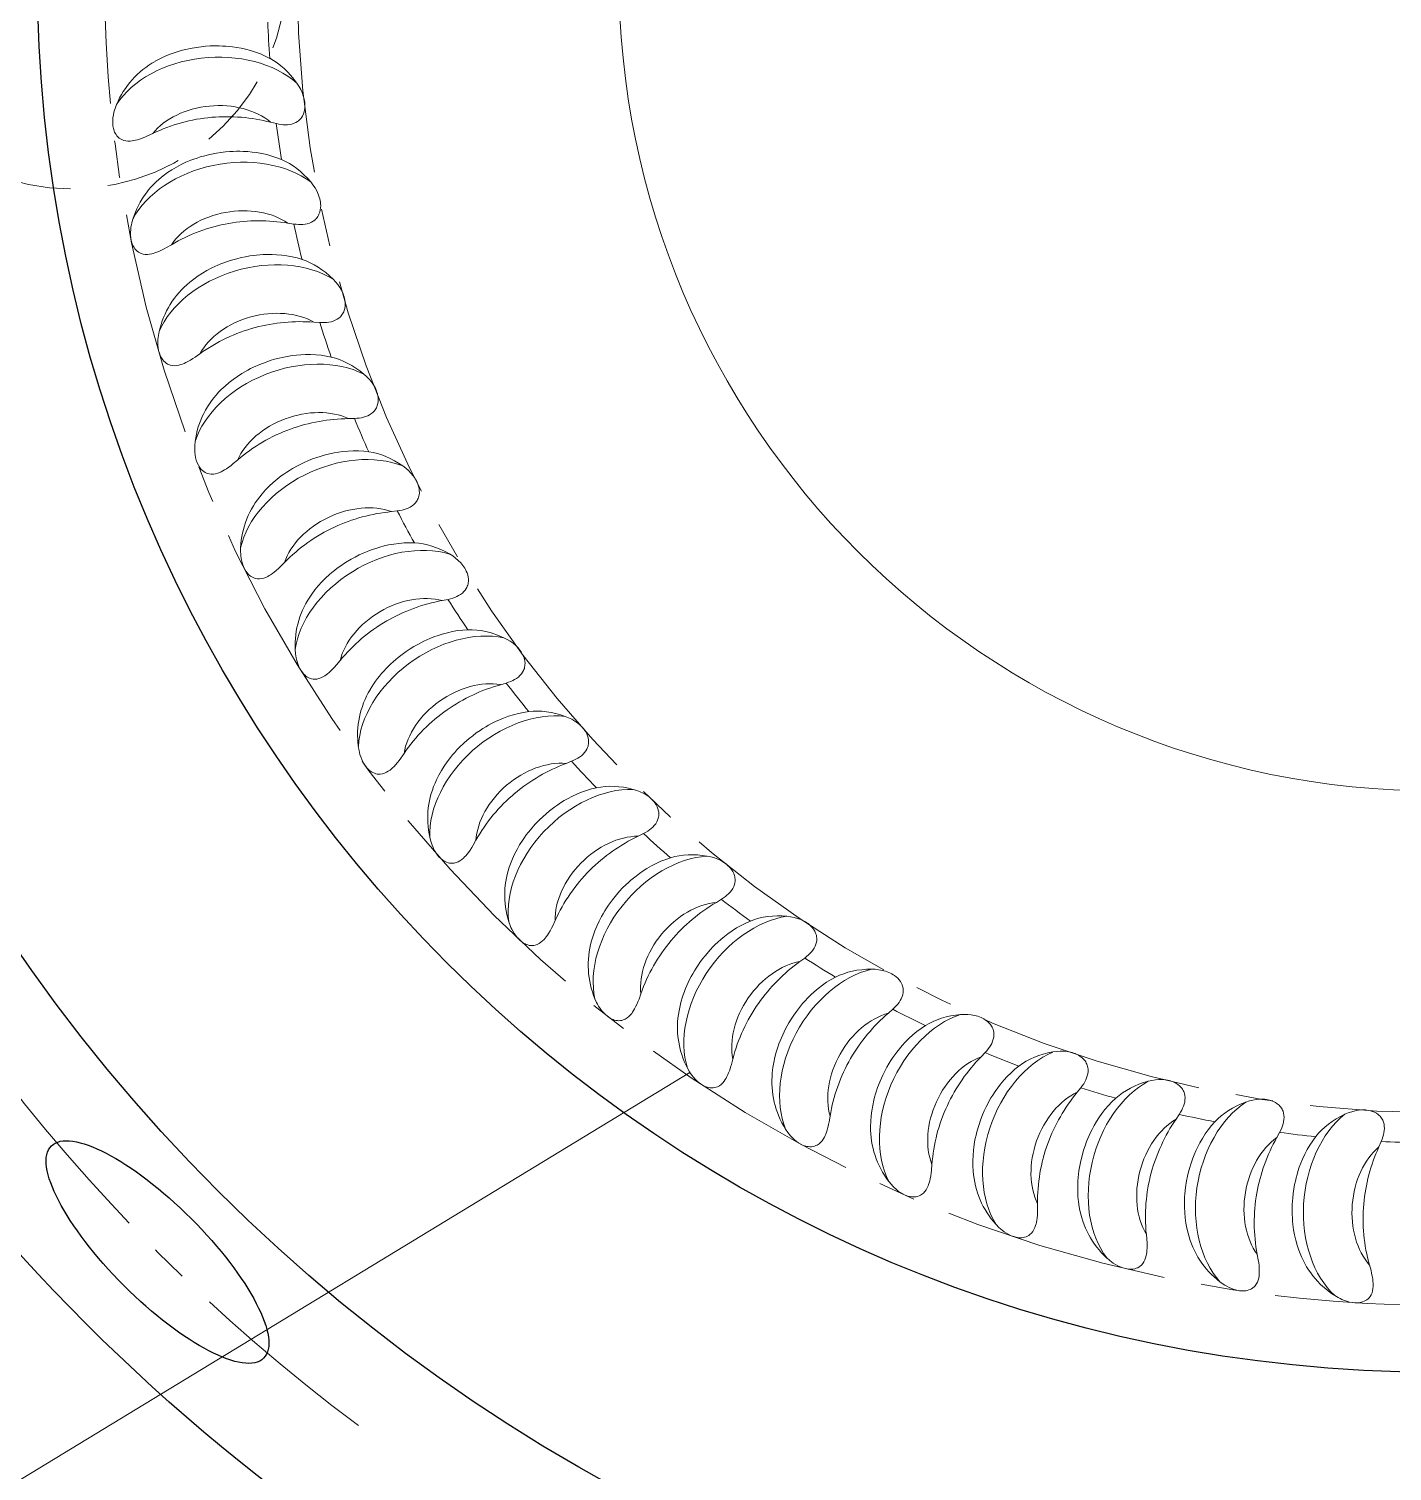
# Model space of a CAD drawing. Extents: x 89 to 624, y -17 to 440.
# Drawn here: x 201.01 to 232.79, y 142.29 to 175.93 of the extents above; entities that cross this region are included whole.
import ezdxf

# ---------------------------------------------------------------- set-up
doc = ezdxf.new("R2010")
doc.units = 0
doc.header["$LTSCALE"] = 7
doc.header["$MEASUREMENT"] = 0
doc.linetypes.add('CENTER2', pattern=[1.125, 0.75, -0.125, 0.125, -0.125])
doc.linetypes.add('HIDDEN', pattern=[0.375, 0.25, -0.125])
doc.layers.get('0').update_dxf_attribs({"linetype": 'CONTINUOUS', "lineweight": 15})
for name, color, linetype, lineweight in [('1', 1, 'CENTER2', 15), ('2', 2, 'HIDDEN', 15), ('3', 3, 'CONTINUOUS', 30), ('8', 253, 'CONTINUOUS', 15)]:
    doc.layers.add(name, color=color, linetype=linetype, lineweight=lineweight)

msp = doc.modelspace()

# ---------------------------------------------------------------- linework, layer by layer
msp.add_line((172.081, 124.629), (216.424, 151.586))
at = {"layer": '1'}
for radius in [31.037, 26.542]:
    msp.add_circle((233.807, 177.197), radius, dxfattribs=at)
for radius, start, end in [(57, 193.4627, 347.3297), (42.14, 216.5767, 233.4233)]:
    msp.add_arc((233.807, 177.197), radius, start, end, dxfattribs=at)
at = {"layer": '2'}
msp.add_circle((202.007, 177.197), 5, dxfattribs=at)
at = {"layer": '3'}
for radius in [44.5, 40.135, 32.6]:
    msp.add_circle((233.807, 177.197), radius, dxfattribs=at)
msp.add_ellipse((204.01, 147.4), major_axis=(-2.475, 2.475), ratio=0.316357, dxfattribs=at)
at = {"layer": '8', "ltscale": 0.003442}
for p, q in [((206.781, 173.719), (206.647, 173.751)), ((207.795, 169.079), (207.658, 169.087)), ((208.602, 166.843), (208.464, 166.839)), ((209.6, 164.685), (209.464, 164.67)), ((210.783, 162.623), (210.648, 162.596)), ((213.664, 158.846), (213.535, 158.796)), ((215.34, 157.16), (215.216, 157.099)), ((217.156, 155.627), (217.039, 155.555)), ((219.1, 154.258), (218.989, 154.176)), ((221.155, 153.063), (221.052, 152.972)), ((223.306, 152.052), (223.212, 151.953)), ((227.832, 150.611), (227.756, 150.496)), ((230.172, 150.191), (230.106, 150.07))]:
    msp.add_line(p, q, dxfattribs=at)
at = {"layer": '8', "ltscale": 0.003441}
for p, q in [((207.187, 171.377), (207.051, 171.397)), ((212.141, 160.672), (212.009, 160.633)), ((225.538, 151.233), (225.452, 151.125)), ((232.54, 149.977), (232.485, 149.851))]:
    msp.add_line(p, q, dxfattribs=at)
at = {"layer": '8'}
for points in [[(203.954, 175.172), (204.062, 175.23), (204.172, 175.283), (204.285, 175.331), (204.401, 175.373), (204.519, 175.411), (204.593, 175.431), (204.668, 175.45), (204.744, 175.467), (204.821, 175.482), (204.974, 175.506), (205.129, 175.523)], [(206.628, 175.241), (206.52, 175.295), (206.409, 175.343), (206.296, 175.386), (206.179, 175.423), (206.06, 175.454), (205.96, 175.476), (205.859, 175.495), (205.756, 175.509), (205.68, 175.518), (205.602, 175.525), (205.524, 175.529), (205.446, 175.532), (205.34, 175.533), (205.235, 175.53), (205.129, 175.523)], [(206.781, 173.719), (206.836, 173.708), (206.893, 173.699), (206.942, 173.694), (206.992, 173.692), (207.043, 173.694), (207.095, 173.7), (207.145, 173.71), (207.193, 173.726), (207.237, 173.746), (207.275, 173.77), (207.297, 173.787), (207.317, 173.805), (207.338, 173.826), (207.356, 173.848), (207.373, 173.871), (207.387, 173.895), (207.41, 173.944), (207.427, 173.992), (207.438, 174.041), (207.444, 174.09), (207.446, 174.139), (207.445, 174.175), (207.442, 174.211), (207.437, 174.25), (207.43, 174.289), (207.409, 174.366), (207.382, 174.442), (207.348, 174.517), (207.307, 174.59), (207.26, 174.663)], [(203.055, 174.162), (203.021, 174.074), (203.007, 174.029), (202.995, 173.983), (202.982, 173.92), (202.972, 173.858), (202.967, 173.794), (202.967, 173.731), (202.972, 173.669), (202.983, 173.608), (203, 173.55), (203.011, 173.522), (203.024, 173.496), (203.043, 173.463), (203.065, 173.433), (203.09, 173.406), (203.116, 173.383), (203.145, 173.363), (203.175, 173.347), (203.222, 173.329), (203.27, 173.317), (203.32, 173.312), (203.37, 173.312), (203.421, 173.316), (203.459, 173.322), (203.497, 173.33), (203.544, 173.343), (203.591, 173.357), (203.655, 173.38), (203.718, 173.405), (203.778, 173.431), (203.898, 173.487)], [(204.244, 172.578), (204.346, 172.645), (204.452, 172.707), (204.56, 172.765), (204.672, 172.817), (204.786, 172.865), (204.858, 172.892), (204.931, 172.917), (205.005, 172.941), (205.08, 172.962), (205.231, 173), (205.384, 173.03)], [(206.902, 172.88), (206.79, 172.924), (206.675, 172.962), (206.558, 172.995), (206.439, 173.021), (206.318, 173.043), (206.216, 173.056), (206.114, 173.065), (206.01, 173.071), (205.933, 173.073), (205.855, 173.073), (205.777, 173.071), (205.699, 173.067), (205.594, 173.058), (205.489, 173.046), (205.384, 173.03)], [(207.187, 171.377), (207.243, 171.371), (207.3, 171.367), (207.349, 171.366), (207.399, 171.368), (207.45, 171.374), (207.501, 171.385), (207.551, 171.4), (207.597, 171.42), (207.639, 171.443), (207.675, 171.47), (207.695, 171.489), (207.714, 171.509), (207.732, 171.532), (207.748, 171.555), (207.763, 171.58), (207.775, 171.605), (207.794, 171.655), (207.806, 171.705), (207.813, 171.755), (207.815, 171.804), (207.813, 171.853), (207.809, 171.889), (207.803, 171.925), (207.794, 171.963), (207.783, 172.001), (207.757, 172.076), (207.723, 172.149), (207.682, 172.221), (207.635, 172.291), (207.582, 172.359)], [(203.436, 171.494), (203.411, 171.403), (203.401, 171.356), (203.392, 171.309), (203.385, 171.246), (203.381, 171.183), (203.381, 171.119), (203.386, 171.056), (203.397, 170.995), (203.413, 170.935), (203.435, 170.879), (203.448, 170.852), (203.463, 170.827), (203.485, 170.796), (203.51, 170.768), (203.537, 170.743), (203.565, 170.723), (203.595, 170.705), (203.627, 170.692), (203.675, 170.678), (203.725, 170.67), (203.774, 170.669), (203.825, 170.674), (203.875, 170.683), (203.912, 170.692), (203.949, 170.703), (203.995, 170.72), (204.041, 170.738), (204.102, 170.766), (204.163, 170.797), (204.221, 170.829), (204.335, 170.895)], [(204.76, 170.019), (204.855, 170.095), (204.955, 170.166), (205.058, 170.233), (205.164, 170.295), (205.274, 170.352), (205.344, 170.385), (205.414, 170.417), (205.486, 170.447), (205.559, 170.475), (205.706, 170.525), (205.856, 170.568)], [(207.381, 170.552), (207.265, 170.586), (207.148, 170.614), (207.028, 170.636), (206.907, 170.652), (206.785, 170.662), (206.682, 170.667), (206.579, 170.667), (206.476, 170.664), (206.398, 170.659), (206.321, 170.652), (206.244, 170.643), (206.166, 170.633), (206.062, 170.615), (205.958, 170.593), (205.856, 170.568)], [(207.795, 169.079), (207.852, 169.077), (207.909, 169.079), (207.958, 169.082), (208.008, 169.089), (208.058, 169.099), (208.108, 169.114), (208.156, 169.133), (208.2, 169.157), (208.24, 169.185), (208.273, 169.214), (208.292, 169.235), (208.309, 169.256), (208.325, 169.281), (208.339, 169.305), (208.352, 169.331), (208.362, 169.357), (208.376, 169.409), (208.384, 169.46), (208.386, 169.51), (208.384, 169.559), (208.378, 169.607), (208.37, 169.643), (208.361, 169.678), (208.349, 169.716), (208.335, 169.753), (208.302, 169.825), (208.262, 169.895), (208.215, 169.963), (208.162, 170.028), (208.103, 170.091)], [(204.049, 168.868), (204.032, 168.775), (204.026, 168.728), (204.021, 168.681), (204.019, 168.617), (204.021, 168.554), (204.026, 168.491), (204.037, 168.428), (204.053, 168.368), (204.074, 168.31), (204.101, 168.256), (204.117, 168.23), (204.134, 168.206), (204.159, 168.178), (204.186, 168.152), (204.215, 168.13), (204.245, 168.111), (204.276, 168.097), (204.309, 168.086), (204.358, 168.076), (204.408, 168.073), (204.458, 168.077), (204.507, 168.086), (204.556, 168.099), (204.593, 168.111), (204.629, 168.126), (204.673, 168.146), (204.717, 168.168), (204.776, 168.202), (204.834, 168.238), (204.888, 168.274), (204.996, 168.35)], [(208.061, 168.274), (207.943, 168.298), (207.823, 168.315), (207.702, 168.327), (207.58, 168.332), (207.457, 168.332), (207.354, 168.328), (207.252, 168.319), (207.149, 168.307), (207.073, 168.295), (206.996, 168.282), (206.92, 168.266), (206.843, 168.248), (206.741, 168.222), (206.64, 168.191), (206.54, 168.157)], [(205.496, 167.515), (205.584, 167.599), (205.677, 167.678), (205.774, 167.753), (205.875, 167.824), (205.979, 167.891), (206.046, 167.93), (206.113, 167.968), (206.182, 168.004), (206.252, 168.038), (206.394, 168.101), (206.54, 168.157)], [(208.602, 166.843), (208.658, 166.846), (208.715, 166.852), (208.764, 166.86), (208.812, 166.871), (208.862, 166.886), (208.91, 166.905), (208.956, 166.928), (208.998, 166.956), (209.035, 166.987), (209.066, 167.019), (209.083, 167.042), (209.098, 167.064), (209.112, 167.09), (209.124, 167.115), (209.134, 167.143), (209.142, 167.169), (209.152, 167.222), (209.155, 167.274), (209.153, 167.324), (209.146, 167.372), (209.136, 167.42), (209.125, 167.455), (209.113, 167.489), (209.098, 167.526), (209.081, 167.561), (209.042, 167.63), (208.996, 167.696), (208.943, 167.76), (208.885, 167.82), (208.82, 167.878)], [(204.888, 166.306), (204.879, 166.212), (204.877, 166.165), (204.877, 166.117), (204.88, 166.054), (204.887, 165.991), (204.899, 165.928), (204.915, 165.867), (204.936, 165.808), (204.962, 165.752), (204.994, 165.701), (205.011, 165.677), (205.031, 165.654), (205.058, 165.628), (205.087, 165.605), (205.118, 165.585), (205.149, 165.57), (205.182, 165.558), (205.215, 165.55), (205.265, 165.544), (205.315, 165.546), (205.364, 165.553), (205.413, 165.567), (205.461, 165.584), (205.496, 165.6), (205.53, 165.617), (205.573, 165.641), (205.615, 165.667), (205.67, 165.706), (205.725, 165.747), (205.776, 165.788), (205.877, 165.873)], [(208.936, 166.064), (208.817, 166.077), (208.696, 166.084), (208.574, 166.085), (208.452, 166.08), (208.33, 166.069), (208.228, 166.056), (208.127, 166.038), (208.025, 166.017), (207.95, 165.999), (207.875, 165.979), (207.8, 165.957), (207.726, 165.932), (207.626, 165.897), (207.528, 165.858), (207.432, 165.815)], [(206.447, 165.084), (206.528, 165.175), (206.614, 165.263), (206.704, 165.346), (206.798, 165.426), (206.896, 165.501), (206.959, 165.546), (207.023, 165.589), (207.089, 165.631), (207.155, 165.672), (207.292, 165.747), (207.432, 165.815)], [(209.6, 164.685), (209.656, 164.694), (209.712, 164.705), (209.76, 164.717), (209.808, 164.732), (209.855, 164.751), (209.902, 164.774), (209.946, 164.802), (209.985, 164.833), (210.019, 164.867), (210.047, 164.902), (210.062, 164.925), (210.075, 164.949), (210.087, 164.976), (210.097, 165.003), (210.104, 165.03), (210.11, 165.058), (210.115, 165.111), (210.114, 165.163), (210.107, 165.212), (210.097, 165.26), (210.082, 165.307), (210.068, 165.341), (210.053, 165.374), (210.035, 165.409), (210.015, 165.443), (209.97, 165.508), (209.918, 165.57), (209.86, 165.629), (209.797, 165.684), (209.728, 165.736)], [(210.001, 163.938), (209.881, 163.941), (209.76, 163.938), (209.639, 163.928), (209.518, 163.913), (209.397, 163.891), (209.297, 163.869), (209.197, 163.843), (209.098, 163.813), (209.025, 163.788), (208.952, 163.761), (208.879, 163.733), (208.807, 163.702), (208.711, 163.658), (208.617, 163.61), (208.524, 163.56)], [(205.947, 163.827), (205.946, 163.733), (205.949, 163.685), (205.953, 163.638), (205.961, 163.575), (205.974, 163.513), (205.991, 163.452), (206.012, 163.392), (206.038, 163.335), (206.069, 163.282), (206.105, 163.233), (206.125, 163.211), (206.146, 163.19), (206.175, 163.166), (206.206, 163.146), (206.239, 163.129), (206.272, 163.116), (206.305, 163.107), (206.339, 163.102), (206.389, 163.101), (206.439, 163.107), (206.487, 163.119), (206.535, 163.136), (206.581, 163.158), (206.614, 163.176), (206.647, 163.197), (206.688, 163.224), (206.727, 163.254), (206.779, 163.297), (206.83, 163.343), (206.877, 163.388), (206.97, 163.481)], [(207.607, 162.746), (207.68, 162.843), (207.758, 162.938), (207.84, 163.029), (207.927, 163.116), (208.018, 163.2), (208.077, 163.25), (208.137, 163.299), (208.198, 163.347), (208.261, 163.393), (208.39, 163.479), (208.524, 163.56)], [(210.783, 162.623), (210.838, 162.636), (210.893, 162.652), (210.939, 162.669), (210.985, 162.688), (211.031, 162.711), (211.076, 162.738), (211.117, 162.769), (211.154, 162.804), (211.185, 162.84), (211.209, 162.878), (211.222, 162.903), (211.233, 162.927), (211.243, 162.955), (211.25, 162.982), (211.255, 163.011), (211.258, 163.039), (211.259, 163.092), (211.253, 163.144), (211.242, 163.192), (211.227, 163.239), (211.208, 163.284), (211.192, 163.317), (211.174, 163.349), (211.153, 163.382), (211.13, 163.414), (211.079, 163.475), (211.022, 163.532), (210.96, 163.586), (210.892, 163.635), (210.818, 163.681)], [(211.247, 161.914), (211.127, 161.907), (211.007, 161.893), (210.887, 161.873), (210.768, 161.846), (210.649, 161.814), (210.552, 161.783), (210.454, 161.748), (210.359, 161.71), (210.288, 161.679), (210.217, 161.646), (210.147, 161.611), (210.078, 161.574), (209.987, 161.522), (209.897, 161.467), (209.809, 161.408)], [(212.141, 160.672), (212.194, 160.69), (212.248, 160.711), (212.292, 160.731), (212.337, 160.754), (212.381, 160.781), (212.423, 160.812), (212.461, 160.846), (212.494, 160.884), (212.522, 160.923), (212.543, 160.963), (212.554, 160.989), (212.563, 161.014), (212.57, 161.043), (212.575, 161.071), (212.577, 161.099), (212.578, 161.127), (212.574, 161.181), (212.563, 161.231), (212.549, 161.279), (212.53, 161.324), (212.507, 161.368), (212.488, 161.399), (212.467, 161.429), (212.443, 161.46), (212.418, 161.49), (212.362, 161.546), (212.3, 161.598), (212.233, 161.646), (212.161, 161.689), (212.084, 161.729)], [(207.219, 161.45), (207.226, 161.356), (207.232, 161.309), (207.24, 161.262), (207.255, 161.2), (207.273, 161.139), (207.295, 161.079), (207.321, 161.022), (207.352, 160.968), (207.388, 160.917), (207.428, 160.872), (207.449, 160.851), (207.472, 160.833), (207.503, 160.811), (207.536, 160.794), (207.57, 160.78), (207.604, 160.77), (207.638, 160.764), (207.672, 160.762), (207.722, 160.765), (207.771, 160.775), (207.818, 160.791), (207.864, 160.813), (207.908, 160.838), (207.94, 160.86), (207.971, 160.883), (208.009, 160.914), (208.045, 160.947), (208.093, 160.995), (208.14, 161.044), (208.183, 161.093), (208.268, 161.195)], [(212.665, 160.006), (212.546, 159.988), (212.428, 159.964), (212.31, 159.933), (212.194, 159.897), (212.078, 159.854), (211.983, 159.815), (211.89, 159.772), (211.798, 159.725), (211.73, 159.688), (211.662, 159.649), (211.596, 159.609), (211.53, 159.566), (211.443, 159.506), (211.359, 159.442), (211.276, 159.377)], [(213.664, 158.846), (213.715, 158.869), (213.767, 158.894), (213.809, 158.918), (213.852, 158.945), (213.893, 158.976), (213.932, 159.01), (213.967, 159.048), (213.997, 159.088), (214.021, 159.13), (214.039, 159.171), (214.048, 159.198), (214.054, 159.224), (214.059, 159.253), (214.061, 159.281), (214.061, 159.31), (214.059, 159.338), (214.05, 159.391), (214.036, 159.441), (214.017, 159.487), (213.994, 159.53), (213.968, 159.571), (213.946, 159.601), (213.923, 159.629), (213.896, 159.658), (213.868, 159.685), (213.807, 159.737), (213.741, 159.783), (213.671, 159.825), (213.595, 159.862), (213.515, 159.894)], [(208.692, 159.193), (208.708, 159.099), (208.718, 159.053), (208.73, 159.007), (208.75, 158.947), (208.773, 158.887), (208.8, 158.83), (208.832, 158.775), (208.867, 158.724), (208.907, 158.676), (208.951, 158.635), (208.974, 158.616), (208.999, 158.6), (209.032, 158.581), (209.066, 158.566), (209.101, 158.555), (209.135, 158.548), (209.17, 158.545), (209.204, 158.546), (209.254, 158.554), (209.302, 158.568), (209.347, 158.589), (209.391, 158.614), (209.432, 158.643), (209.462, 158.667), (209.491, 158.693), (209.526, 158.727), (209.559, 158.763), (209.603, 158.815), (209.645, 158.868), (209.684, 158.921), (209.76, 159.03)], [(210.515, 158.416), (210.569, 158.525), (210.63, 158.631), (210.695, 158.735), (210.765, 158.836), (210.84, 158.934), (210.889, 158.994), (210.94, 159.053), (210.992, 159.11), (211.047, 159.166), (211.159, 159.274), (211.276, 159.377)], [(214.244, 158.229), (214.127, 158.2), (214.011, 158.166), (213.897, 158.125), (213.784, 158.079), (213.672, 158.027), (213.581, 157.979), (213.492, 157.928), (213.404, 157.874), (213.34, 157.831), (213.276, 157.786), (213.213, 157.74), (213.152, 157.691), (213.07, 157.624), (212.992, 157.554), (212.915, 157.481)], [(215.34, 157.16), (215.389, 157.187), (215.438, 157.217), (215.479, 157.245), (215.518, 157.275), (215.557, 157.31), (215.593, 157.347), (215.625, 157.388), (215.651, 157.431), (215.671, 157.474), (215.686, 157.517), (215.692, 157.544), (215.696, 157.571), (215.698, 157.6), (215.698, 157.628), (215.695, 157.657), (215.691, 157.685), (215.677, 157.737), (215.659, 157.785), (215.636, 157.829), (215.609, 157.871), (215.579, 157.909), (215.555, 157.937), (215.53, 157.963), (215.501, 157.989), (215.47, 158.014), (215.405, 158.06), (215.335, 158.101), (215.261, 158.136), (215.183, 158.166), (215.1, 158.191)], [(212.24, 156.457), (212.285, 156.57), (212.336, 156.682), (212.392, 156.791), (212.453, 156.898), (212.519, 157.002), (212.563, 157.066), (212.608, 157.129), (212.656, 157.19), (212.705, 157.251), (212.807, 157.368), (212.915, 157.481)], [(210.357, 157.072), (210.381, 156.981), (210.395, 156.935), (210.411, 156.891), (210.436, 156.832), (210.464, 156.775), (210.496, 156.72), (210.532, 156.668), (210.572, 156.62), (210.616, 156.577), (210.663, 156.539), (210.688, 156.523), (210.714, 156.508), (210.748, 156.493), (210.784, 156.481), (210.819, 156.473), (210.854, 156.469), (210.889, 156.469), (210.923, 156.473), (210.972, 156.485), (211.018, 156.503), (211.062, 156.528), (211.103, 156.556), (211.142, 156.589), (211.17, 156.616), (211.196, 156.644), (211.228, 156.681), (211.258, 156.72), (211.298, 156.776), (211.335, 156.832), (211.369, 156.888), (211.435, 157.003)], [(215.972, 156.596), (215.858, 156.558), (215.745, 156.513), (215.635, 156.462), (215.526, 156.406), (215.42, 156.345), (215.333, 156.289), (215.249, 156.231), (215.166, 156.169), (215.105, 156.121), (215.046, 156.071), (214.988, 156.019), (214.93, 155.965), (214.855, 155.891), (214.783, 155.814), (214.713, 155.735)], [(217.156, 155.627), (217.203, 155.658), (217.249, 155.692), (217.287, 155.723), (217.324, 155.757), (217.36, 155.795), (217.392, 155.835), (217.42, 155.879), (217.443, 155.924), (217.459, 155.969), (217.47, 156.012), (217.474, 156.04), (217.475, 156.067), (217.475, 156.097), (217.472, 156.125), (217.467, 156.153), (217.46, 156.18), (217.443, 156.231), (217.42, 156.277), (217.393, 156.319), (217.363, 156.358), (217.33, 156.394), (217.303, 156.419), (217.276, 156.443), (217.244, 156.467), (217.212, 156.489), (217.143, 156.529), (217.07, 156.563), (216.993, 156.592), (216.912, 156.615), (216.828, 156.633)], [(214.13, 154.656), (214.165, 154.773), (214.206, 154.888), (214.252, 155.002), (214.304, 155.114), (214.361, 155.224), (214.398, 155.291), (214.438, 155.357), (214.48, 155.423), (214.523, 155.488), (214.615, 155.614), (214.713, 155.735)], [(212.2, 155.105), (212.232, 155.016), (212.25, 154.972), (212.27, 154.929), (212.3, 154.873), (212.333, 154.818), (212.37, 154.767), (212.41, 154.718), (212.454, 154.673), (212.501, 154.634), (212.552, 154.6), (212.578, 154.586), (212.605, 154.574), (212.641, 154.562), (212.677, 154.553), (212.713, 154.548), (212.748, 154.547), (212.783, 154.551), (212.817, 154.557), (212.864, 154.573), (212.909, 154.596), (212.95, 154.624), (212.989, 154.656), (213.024, 154.692), (213.05, 154.721), (213.074, 154.752), (213.102, 154.792), (213.129, 154.833), (213.163, 154.891), (213.195, 154.951), (213.224, 155.01), (213.28, 155.13)], [(217.835, 155.12), (217.725, 155.072), (217.617, 155.017), (217.511, 154.958), (217.408, 154.892), (217.307, 154.821), (217.226, 154.759), (217.147, 154.693), (217.07, 154.624), (217.014, 154.571), (216.959, 154.516), (216.905, 154.459), (216.853, 154.401), (216.784, 154.32), (216.719, 154.237), (216.656, 154.152)], [(219.1, 154.258), (219.143, 154.293), (219.187, 154.331), (219.222, 154.365), (219.256, 154.402), (219.288, 154.443), (219.316, 154.486), (219.341, 154.532), (219.359, 154.578), (219.372, 154.625), (219.378, 154.669), (219.38, 154.697), (219.379, 154.724), (219.376, 154.753), (219.371, 154.781), (219.363, 154.809), (219.354, 154.835), (219.332, 154.884), (219.305, 154.928), (219.275, 154.968), (219.242, 155.004), (219.206, 155.037), (219.177, 155.06), (219.147, 155.081), (219.114, 155.102), (219.08, 155.121), (219.008, 155.155), (218.932, 155.183), (218.853, 155.205), (218.77, 155.221), (218.685, 155.232)], [(219.82, 153.812), (219.714, 153.754), (219.611, 153.691), (219.511, 153.622), (219.414, 153.548), (219.32, 153.468), (219.245, 153.399), (219.171, 153.327), (219.101, 153.251), (219.049, 153.193), (219, 153.134), (218.951, 153.072), (218.904, 153.01), (218.843, 152.924), (218.785, 152.835), (218.73, 152.745)], [(221.155, 153.063), (221.195, 153.102), (221.235, 153.144), (221.267, 153.181), (221.298, 153.221), (221.326, 153.264), (221.351, 153.309), (221.371, 153.357), (221.386, 153.405), (221.394, 153.452), (221.397, 153.497), (221.396, 153.525), (221.392, 153.552), (221.387, 153.581), (221.379, 153.608), (221.37, 153.635), (221.358, 153.661), (221.332, 153.708), (221.301, 153.749), (221.268, 153.786), (221.231, 153.819), (221.193, 153.849), (221.162, 153.869), (221.131, 153.887), (221.096, 153.905), (221.06, 153.922), (220.985, 153.949), (220.907, 153.97), (220.827, 153.985), (220.743, 153.994), (220.657, 153.997)], [(214.208, 153.306), (214.247, 153.22), (214.269, 153.178), (214.293, 153.136), (214.327, 153.083), (214.365, 153.032), (214.406, 152.984), (214.451, 152.939), (214.498, 152.898), (214.549, 152.863), (214.602, 152.834), (214.63, 152.822), (214.657, 152.812), (214.694, 152.803), (214.731, 152.797), (214.767, 152.796), (214.803, 152.798), (214.837, 152.804), (214.87, 152.814), (214.916, 152.834), (214.958, 152.861), (214.997, 152.892), (215.032, 152.927), (215.065, 152.967), (215.088, 152.998), (215.109, 153.03), (215.134, 153.072), (215.157, 153.116), (215.186, 153.177), (215.212, 153.239), (215.237, 153.301), (215.281, 153.425)], [(218.343, 151.582), (218.357, 151.703), (218.377, 151.823), (218.403, 151.944), (218.435, 152.063), (218.472, 152.181), (218.497, 152.253), (218.525, 152.326), (218.555, 152.398), (218.586, 152.469), (218.655, 152.609), (218.73, 152.745)], [(223.306, 152.052), (223.344, 152.095), (223.38, 152.14), (223.408, 152.179), (223.435, 152.222), (223.459, 152.267), (223.48, 152.315), (223.496, 152.364), (223.507, 152.413), (223.511, 152.461), (223.51, 152.506), (223.506, 152.533), (223.501, 152.56), (223.492, 152.588), (223.483, 152.615), (223.471, 152.641), (223.457, 152.665), (223.427, 152.71), (223.393, 152.748), (223.356, 152.782), (223.317, 152.812), (223.276, 152.838), (223.244, 152.856), (223.211, 152.871), (223.174, 152.886), (223.137, 152.899), (223.06, 152.92), (222.981, 152.935), (222.899, 152.942), (222.815, 152.944), (222.729, 152.939)], [(221.912, 152.681), (221.811, 152.615), (221.714, 152.543), (221.62, 152.466), (221.53, 152.383), (221.444, 152.296), (221.374, 152.22), (221.308, 152.142), (221.244, 152.061), (221.198, 151.998), (221.153, 151.935), (221.11, 151.869), (221.069, 151.803), (221.016, 151.712), (220.965, 151.619), (220.919, 151.524)], [(225.538, 151.233), (225.571, 151.278), (225.603, 151.326), (225.628, 151.368), (225.651, 151.413), (225.672, 151.46), (225.688, 151.509), (225.7, 151.56), (225.706, 151.61), (225.706, 151.657), (225.701, 151.702), (225.695, 151.729), (225.687, 151.755), (225.677, 151.783), (225.664, 151.808), (225.65, 151.833), (225.635, 151.857), (225.6, 151.898), (225.563, 151.934), (225.524, 151.964), (225.482, 151.99), (225.439, 152.013), (225.405, 152.027), (225.371, 152.04), (225.333, 152.052), (225.295, 152.062), (225.217, 152.076), (225.137, 152.083), (225.055, 152.084), (224.971, 152.078), (224.885, 152.066)], [(216.365, 151.689), (216.411, 151.606), (216.437, 151.566), (216.464, 151.527), (216.503, 151.477), (216.545, 151.429), (216.59, 151.385), (216.639, 151.344), (216.69, 151.308), (216.743, 151.277), (216.799, 151.253), (216.827, 151.243), (216.856, 151.236), (216.893, 151.23), (216.93, 151.228), (216.967, 151.229), (217.001, 151.235), (217.035, 151.244), (217.067, 151.256), (217.111, 151.28), (217.151, 151.31), (217.187, 151.345), (217.219, 151.383), (217.248, 151.425), (217.268, 151.458), (217.286, 151.492), (217.307, 151.537), (217.326, 151.582), (217.35, 151.645), (217.371, 151.71), (217.39, 151.773), (217.424, 151.9)], [(224.094, 151.738), (223.999, 151.663), (223.909, 151.583), (223.822, 151.497), (223.74, 151.408), (223.661, 151.313), (223.598, 151.232), (223.539, 151.148), (223.482, 151.061), (223.442, 150.995), (223.403, 150.928), (223.366, 150.859), (223.33, 150.789), (223.285, 150.694), (223.244, 150.597), (223.205, 150.498)], [(220.635, 150.331), (220.638, 150.453), (220.648, 150.575), (220.663, 150.697), (220.684, 150.818), (220.71, 150.939), (220.73, 151.014), (220.751, 151.088), (220.774, 151.163), (220.799, 151.236), (220.855, 151.382), (220.919, 151.524)], [(227.832, 150.611), (227.862, 150.659), (227.889, 150.71), (227.91, 150.754), (227.93, 150.8), (227.946, 150.849), (227.958, 150.899), (227.965, 150.951), (227.967, 151.001), (227.963, 151.049), (227.954, 151.092), (227.945, 151.119), (227.935, 151.144), (227.922, 151.171), (227.908, 151.195), (227.892, 151.219), (227.874, 151.241), (227.837, 151.279), (227.796, 151.311), (227.754, 151.338), (227.711, 151.361), (227.666, 151.379), (227.631, 151.391), (227.596, 151.401), (227.557, 151.409), (227.518, 151.416), (227.439, 151.423), (227.359, 151.423), (227.277, 151.417), (227.194, 151.403), (227.109, 151.384)], [(226.349, 150.988), (226.262, 150.905), (226.179, 150.818), (226.1, 150.725), (226.026, 150.628), (225.955, 150.527), (225.9, 150.441), (225.848, 150.352), (225.8, 150.261), (225.765, 150.191), (225.732, 150.121), (225.701, 150.049), (225.672, 149.977), (225.635, 149.878), (225.602, 149.777), (225.572, 149.676)], [(230.172, 150.191), (230.197, 150.242), (230.22, 150.295), (230.238, 150.34), (230.253, 150.388), (230.265, 150.438), (230.272, 150.49), (230.275, 150.541), (230.272, 150.591), (230.264, 150.639), (230.251, 150.682), (230.24, 150.708), (230.228, 150.732), (230.213, 150.757), (230.197, 150.78), (230.178, 150.802), (230.159, 150.822), (230.118, 150.857), (230.075, 150.886), (230.031, 150.909), (229.986, 150.928), (229.939, 150.942), (229.904, 150.951), (229.868, 150.957), (229.829, 150.963), (229.789, 150.966), (229.71, 150.966), (229.629, 150.959), (229.548, 150.945), (229.467, 150.925), (229.385, 150.898)], [(232.54, 149.977), (232.56, 150.03), (232.579, 150.084), (232.592, 150.131), (232.603, 150.18), (232.61, 150.231), (232.614, 150.283), (232.612, 150.335), (232.605, 150.385), (232.592, 150.431), (232.576, 150.473), (232.563, 150.498), (232.549, 150.521), (232.531, 150.544), (232.513, 150.566), (232.493, 150.586), (232.472, 150.605), (232.428, 150.636), (232.383, 150.661), (232.337, 150.68), (232.29, 150.695), (232.242, 150.705), (232.206, 150.71), (232.17, 150.714), (232.13, 150.716), (232.091, 150.715), (232.012, 150.709), (231.932, 150.695), (231.853, 150.674), (231.773, 150.647), (231.694, 150.613)], [(218.654, 150.265), (218.708, 150.187), (218.737, 150.15), (218.767, 150.113), (218.811, 150.067), (218.857, 150.023), (218.906, 149.982), (218.957, 149.946), (219.011, 149.914), (219.067, 149.888), (219.125, 149.869), (219.154, 149.862), (219.183, 149.858), (219.22, 149.855), (219.258, 149.856), (219.294, 149.86), (219.328, 149.869), (219.361, 149.881), (219.391, 149.896), (219.433, 149.924), (219.47, 149.957), (219.503, 149.995), (219.532, 150.036), (219.557, 150.08), (219.574, 150.115), (219.589, 150.15), (219.607, 150.196), (219.622, 150.243), (219.64, 150.308), (219.655, 150.374), (219.668, 150.439), (219.691, 150.569)], [(223.026, 149.285), (223.019, 149.407), (223.018, 149.53), (223.023, 149.652), (223.033, 149.775), (223.049, 149.898), (223.061, 149.974), (223.076, 150.05), (223.093, 150.126), (223.111, 150.202), (223.155, 150.351), (223.205, 150.498)], [(228.662, 150.438), (228.582, 150.348), (228.507, 150.253), (228.437, 150.154), (228.371, 150.051), (228.31, 149.945), (228.262, 149.853), (228.218, 149.76), (228.178, 149.665), (228.149, 149.593), (228.123, 149.52), (228.098, 149.446), (228.075, 149.371), (228.048, 149.269), (228.023, 149.167), (228.002, 149.063)], [(231.014, 150.091), (230.942, 149.995), (230.876, 149.894), (230.814, 149.789), (230.757, 149.681), (230.706, 149.569), (230.667, 149.474), (230.631, 149.378), (230.599, 149.279), (230.577, 149.205), (230.557, 149.13), (230.539, 149.054), (230.522, 148.977), (230.504, 148.874), (230.488, 148.769), (230.477, 148.664)], [(221.059, 149.047), (221.119, 148.974), (221.152, 148.939), (221.185, 148.906), (221.232, 148.863), (221.282, 148.823), (221.334, 148.787), (221.389, 148.755), (221.445, 148.728), (221.504, 148.707), (221.562, 148.693), (221.592, 148.689), (221.621, 148.687), (221.659, 148.687), (221.696, 148.691), (221.732, 148.699), (221.765, 148.711), (221.796, 148.725), (221.826, 148.743), (221.865, 148.775), (221.899, 148.811), (221.929, 148.852), (221.954, 148.895), (221.975, 148.941), (221.989, 148.977), (222.001, 149.014), (222.014, 149.061), (222.025, 149.109), (222.037, 149.176), (222.047, 149.243), (222.054, 149.308), (222.065, 149.44)], [(225.5, 148.452), (225.482, 148.573), (225.47, 148.694), (225.464, 148.817), (225.464, 148.94), (225.469, 149.064), (225.475, 149.141), (225.483, 149.218), (225.493, 149.295), (225.505, 149.372), (225.535, 149.525), (225.572, 149.676)], [(228.037, 147.837), (228.009, 147.956), (227.986, 148.076), (227.97, 148.198), (227.958, 148.321), (227.953, 148.444), (227.952, 148.521), (227.953, 148.599), (227.956, 148.676), (227.962, 148.754), (227.978, 148.909), (228.002, 149.063)], [(223.561, 148.043), (223.628, 147.976), (223.663, 147.944), (223.699, 147.913), (223.75, 147.875), (223.803, 147.84), (223.858, 147.808), (223.915, 147.781), (223.974, 147.759), (224.033, 147.744), (224.093, 147.735), (224.123, 147.733), (224.152, 147.733), (224.19, 147.737), (224.227, 147.744), (224.261, 147.755), (224.294, 147.77), (224.324, 147.787), (224.351, 147.807), (224.388, 147.842), (224.418, 147.881), (224.444, 147.924), (224.465, 147.97), (224.483, 148.018), (224.493, 148.054), (224.502, 148.092), (224.511, 148.14), (224.518, 148.189), (224.524, 148.257), (224.528, 148.324), (224.53, 148.39), (224.529, 148.522)], [(230.618, 147.446), (230.579, 147.562), (230.546, 147.68), (230.519, 147.799), (230.497, 147.921), (230.481, 148.043), (230.473, 148.12), (230.468, 148.197), (230.464, 148.275), (230.463, 148.353), (230.466, 148.509), (230.477, 148.664)], [(226.141, 147.261), (226.213, 147.2), (226.251, 147.171), (226.29, 147.144), (226.344, 147.11), (226.399, 147.079), (226.457, 147.053), (226.516, 147.031), (226.577, 147.014), (226.638, 147.004), (226.698, 147), (226.728, 147.001), (226.757, 147.004), (226.794, 147.011), (226.83, 147.021), (226.864, 147.035), (226.895, 147.052), (226.923, 147.072), (226.949, 147.095), (226.982, 147.133), (227.009, 147.175), (227.031, 147.219), (227.048, 147.267), (227.061, 147.316), (227.069, 147.354), (227.074, 147.392), (227.079, 147.441), (227.081, 147.49), (227.082, 147.558), (227.08, 147.625), (227.076, 147.691), (227.064, 147.822)], [(228.78, 146.707), (228.856, 146.652), (228.897, 146.627), (228.938, 146.603), (228.994, 146.574), (229.053, 146.548), (229.112, 146.527), (229.173, 146.51), (229.235, 146.499), (229.297, 146.494), (229.357, 146.495), (229.387, 146.499), (229.415, 146.504), (229.452, 146.515), (229.487, 146.528), (229.519, 146.545), (229.548, 146.565), (229.575, 146.587), (229.598, 146.612), (229.628, 146.652), (229.652, 146.696), (229.67, 146.743), (229.683, 146.792), (229.691, 146.842), (229.695, 146.88), (229.698, 146.918), (229.698, 146.967), (229.696, 147.017), (229.691, 147.084), (229.683, 147.152), (229.673, 147.217), (229.65, 147.346)], [(231.456, 146.385), (231.538, 146.337), (231.58, 146.315), (231.623, 146.295), (231.682, 146.271), (231.742, 146.251), (231.803, 146.234), (231.865, 146.223), (231.928, 146.217), (231.99, 146.217), (232.05, 146.224), (232.079, 146.23), (232.107, 146.238), (232.143, 146.252), (232.176, 146.268), (232.207, 146.288), (232.234, 146.31), (232.259, 146.334), (232.28, 146.361), (232.306, 146.404), (232.326, 146.45), (232.34, 146.498), (232.348, 146.548), (232.353, 146.598), (232.353, 146.637), (232.352, 146.675), (232.348, 146.724), (232.342, 146.773), (232.331, 146.84), (232.317, 146.906), (232.302, 146.97), (232.267, 147.098)]]:
    msp.add_lwpolyline(points, dxfattribs=at)
msp.add_circle((233.807, 177.197), 19.042, dxfattribs=at)
msp.add_circle((233.807, 177.197), 19.042, dxfattribs=at)
for centre, radius, start, end in [((233.807, 177.197), 27.25, 182.3335, 184.1159), ((204.954, 173.373), 2.057, 119.0714, 157.4463), ((205.612, 169.946), 3.935, 94.9285, 115.8352), ((205.624, 169.805), 4.076, 75.47, 94.9279), ((233.807, 177.197), 27.25, 187.3335, 189.1159), ((205.398, 170.873), 2.057, 124.0714, 162.4463), ((206.352, 167.516), 3.935, 99.9285, 120.8352), ((206.376, 167.377), 4.076, 80.47, 99.9279), ((233.807, 177.197), 27.25, 192.3335, 194.1159), ((206.057, 168.421), 2.057, 129.0714, 167.4463), ((207.3, 165.16), 3.935, 104.9285, 125.8352), ((207.336, 165.024), 4.076, 85.47, 104.9279), ((233.807, 177.197), 27.25, 197.3335, 199.1159), ((206.927, 166.036), 2.057, 134.0714, 172.4463), ((208.45, 162.896), 3.935, 109.9285, 130.8352), ((208.498, 162.763), 4.076, 90.47, 109.9279), ((233.807, 177.197), 27.25, 202.3335, 204.1159), ((208.002, 163.736), 2.057, 139.0714, 177.4463), ((209.852, 160.612), 4.076, 95.47, 114.9279), ((233.807, 177.197), 27.25, 207.3335, 209.1159), ((209.793, 160.74), 3.935, 114.9285, 135.8352), ((209.274, 161.538), 2.057, 144.0714, 182.4463), ((211.389, 158.587), 4.076, 100.47, 119.9279), ((233.807, 177.197), 27.25, 212.3335, 214.1159), ((211.318, 158.71), 3.935, 119.9285, 140.8352), ((211.396, 159.059), 2.834, 124.0434, 149.0272), ((210.732, 159.459), 2.057, 149.0714, 187.4463), ((213.096, 156.704), 4.076, 105.47, 124.9279), ((233.807, 177.197), 27.25, 217.3335, 219.1159), ((213.015, 156.82), 3.935, 124.9285, 145.8352), ((214.961, 154.977), 4.076, 110.47, 129.9279), ((233.807, 177.197), 27.25, 222.3335, 224.1159), ((212.366, 157.516), 2.057, 154.0714, 192.4463), ((214.87, 155.085), 3.935, 129.9285, 150.8352), ((233.807, 177.197), 27.25, 227.3335, 229.1159), ((216.969, 153.419), 4.076, 115.47, 134.9279), ((214.163, 155.722), 2.057, 159.0714, 197.4463), ((216.87, 153.519), 3.935, 134.9285, 155.8352), ((219.106, 152.042), 4.076, 120.47, 139.9279), ((233.807, 177.197), 27.25, 232.3335, 234.1159), ((216.109, 154.091), 2.057, 164.0714, 202.4463), ((218.998, 152.133), 3.935, 139.9285, 160.8352), ((218.951, 152.488), 2.834, 144.0434, 169.0272), ((221.354, 150.856), 4.076, 125.47, 144.9279), ((233.807, 177.197), 27.25, 237.3335, 239.1159), ((221.239, 150.938), 3.935, 144.9285, 165.8352), ((233.807, 177.197), 27.25, 242.3335, 244.1159), ((218.19, 152.637), 2.057, 169.0714, 207.4463), ((223.697, 149.871), 4.076, 130.47, 149.9279), ((223.575, 149.942), 3.935, 149.9285, 170.8352), ((226.117, 149.094), 4.076, 135.47, 154.9279), ((233.807, 177.197), 27.25, 247.3335, 249.1159), ((220.39, 151.369), 2.057, 174.0714, 212.4463), ((228.596, 148.531), 4.076, 140.47, 159.9279), ((233.807, 177.197), 27.25, 252.3335, 254.1159), ((225.99, 149.154), 3.935, 154.9285, 175.8352), ((231.114, 148.186), 4.076, 145.47, 164.9279), ((233.807, 177.197), 27.25, 257.3335, 259.1159), ((222.693, 150.298), 2.057, 179.0714, 217.4463), ((233.653, 148.061), 4.076, 150.47, 169.9279), ((233.807, 177.197), 27.25, 262.3335, 264.1159), ((228.463, 148.579), 3.935, 159.9285, 180.8352), ((236.193, 148.159), 4.076, 155.47, 174.9279), ((233.807, 177.197), 27.25, 267.3335, 269.1159), ((225.079, 149.432), 2.057, 184.0714, 222.4463), ((230.978, 148.222), 3.935, 164.9285, 185.8352), ((233.514, 148.086), 3.935, 169.9285, 190.8352), ((227.532, 148.776), 2.057, 189.0714, 227.4463), ((236.052, 148.171), 3.935, 174.9285, 195.8352), ((230.033, 148.338), 2.057, 194.0714, 232.4463), ((232.563, 148.119), 2.057, 199.0714, 237.4463)]:
    msp.add_arc(centre, radius, start, end, dxfattribs=at)
at = {"layer": '8', "extrusion": (0, 0, -1)}
for centre, major_axis, ratio, start_param, end_param in [((205.293, 173.51), (-2.471, -0.216), 0.707107, 0.50268, 2.550753), ((205.431, 171.621), (-0.828, -3.758), 0.605982, 3.309718, 3.648289), ((205.343, 172.947), (-1.674, -0.146), 0.707107, 0.593866, 2.523935), ((205.723, 171.039), (-2.442, -0.431), 0.707107, 0.50268, 2.550753), ((206.025, 169.169), (-0.497, -3.816), 0.605982, 3.309718, 3.648289), ((205.821, 170.482), (-1.654, -0.292), 0.707107, 0.593866, 2.523935), ((206.367, 168.615), (-2.395, -0.642), 0.707107, 0.50268, 2.550753), ((206.83, 166.778), (-0.163, -3.844), 0.605982, 3.309718, 3.648289), ((206.513, 168.068), (-1.623, -0.435), 0.707107, 0.593866, 2.523935), ((207.841, 164.466), (0.173, -3.844), 0.605982, 3.309718, 3.648289), ((207.219, 166.256), (-2.33, -0.848), 0.707107, 0.50268, 2.550753), ((207.413, 165.724), (-1.579, -0.575), 0.707107, 0.593866, 2.523935), ((208.274, 163.98), (-2.248, -1.048), 0.707107, 0.50268, 2.550753), ((209.05, 162.252), (0.507, -3.814), 0.605982, 3.309718, 3.648289), ((208.513, 163.467), (-1.523, -0.71), 0.707107, 0.593866, 2.523935), ((209.523, 161.805), (-2.148, -1.24), 0.707107, 0.50268, 2.550753), ((210.446, 160.151), (0.838, -3.756), 0.605982, 3.309718, 3.648289), ((209.806, 161.315), (-1.455, -0.84), 0.707107, 0.593866, 2.523935), ((210.957, 159.747), (-2.031, -1.422), 0.707107, 0.50268, 2.550753), ((212.021, 158.18), (1.162, -3.668), 0.605982, 3.309718, 3.648289), ((211.281, 159.284), (-1.376, -0.964), 0.707107, 0.593866, 2.523935), ((212.565, 157.822), (-1.9, -1.594), 0.707107, 0.50268, 2.550753), ((213.761, 156.353), (1.477, -3.553), 0.605982, 3.309718, 3.648289), ((212.928, 157.389), (-1.287, -1.08), 0.707107, 0.593866, 2.523935), ((214.334, 156.044), (-1.754, -1.754), 0.707107, 0.50268, 2.550753), ((215.654, 154.685), (1.781, -3.411), 0.605982, 3.309718, 3.648289), ((214.734, 155.644), (-1.188, -1.188), 0.707107, 0.593866, 2.523935), ((216.252, 154.428), (-1.594, -1.9), 0.707107, 0.50268, 2.550753), ((217.685, 153.189), (2.072, -3.243), 0.605982, 3.309718, 3.648289), ((216.685, 154.064), (-1.08, -1.287), 0.707107, 0.593866, 2.523935), ((218.303, 152.984), (-1.422, -2.031), 0.707107, 0.50268, 2.550753), ((219.839, 151.875), (2.346, -3.05), 0.605982, 3.309718, 3.648289), ((218.767, 152.66), (-0.964, -1.376), 0.707107, 0.593866, 2.523935), ((220.473, 151.725), (-1.24, -2.148), 0.707107, 0.50268, 2.550753), ((222.099, 150.754), (2.603, -2.834), 0.605982, 3.309718, 3.648289), ((220.963, 151.442), (-0.84, -1.455), 0.707107, 0.593866, 2.523935), ((222.744, 150.66), (-1.048, -2.248), 0.707107, 0.50268, 2.550753), ((224.449, 149.834), (-2.84, 2.596), 0.605982, 0.168126, 0.506697), ((225.099, 149.796), (-0.848, -2.33), 0.707107, 0.50268, 2.550753), ((226.869, 149.123), (-3.056, 2.338), 0.605982, 0.168126, 0.506697), ((223.256, 150.421), (-0.71, -1.523), 0.707107, 0.593866, 2.523935), ((227.52, 149.142), (-0.642, -2.395), 0.707107, 0.50268, 2.550753), ((229.342, 148.625), (-3.248, 2.063), 0.605982, 0.168126, 0.506697), ((225.63, 149.603), (-0.575, -1.579), 0.707107, 0.593866, 2.523935), ((229.989, 148.7), (-0.431, -2.442), 0.707107, 0.50268, 2.550753), ((231.85, 148.344), (-3.415, 1.772), 0.605982, 0.168126, 0.506697), ((228.066, 148.995), (-0.435, -1.623), 0.707107, 0.593866, 2.523935), ((232.487, 148.476), (-0.216, -2.471), 0.707107, 0.50268, 2.550753), ((234.372, 148.284), (-3.557, 1.468), 0.605982, 0.168126, 0.506697), ((230.546, 148.602), (-0.292, -1.654), 0.707107, 0.593866, 2.523935), ((233.051, 148.427), (-0.146, -1.674), 0.707107, 0.593866, 2.523935)]:
    msp.add_ellipse(centre, major_axis=major_axis, ratio=ratio, start_param=start_param, end_param=end_param, dxfattribs=at)

doc.saveas('drawing.dxf')
